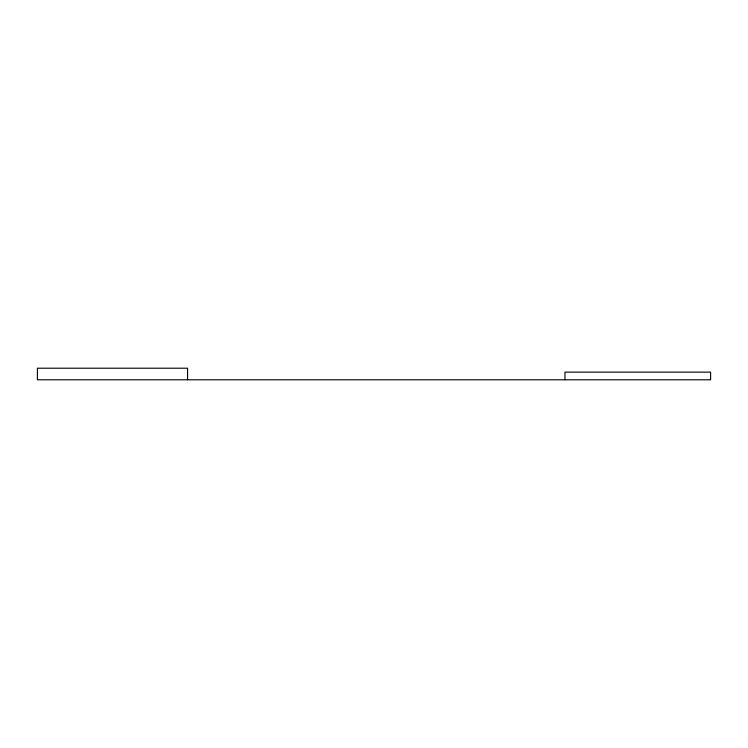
<?xml version="1.0" encoding="UTF-8"?>
<svg xmlns="http://www.w3.org/2000/svg" width="748" height="748" viewBox="0 0 748 748"><rect width="100%" height="100%" fill="white"/><g stroke="black" fill="none" stroke-linecap="round" stroke-linejoin="round"><path stroke-width="1.12" d="M564.964 379.788L564.964 372.139L710.6 372.139L710.6 379.788L37.4 379.788L37.4 368.212L187.561 368.212L187.561 379.788"/></g></svg>
